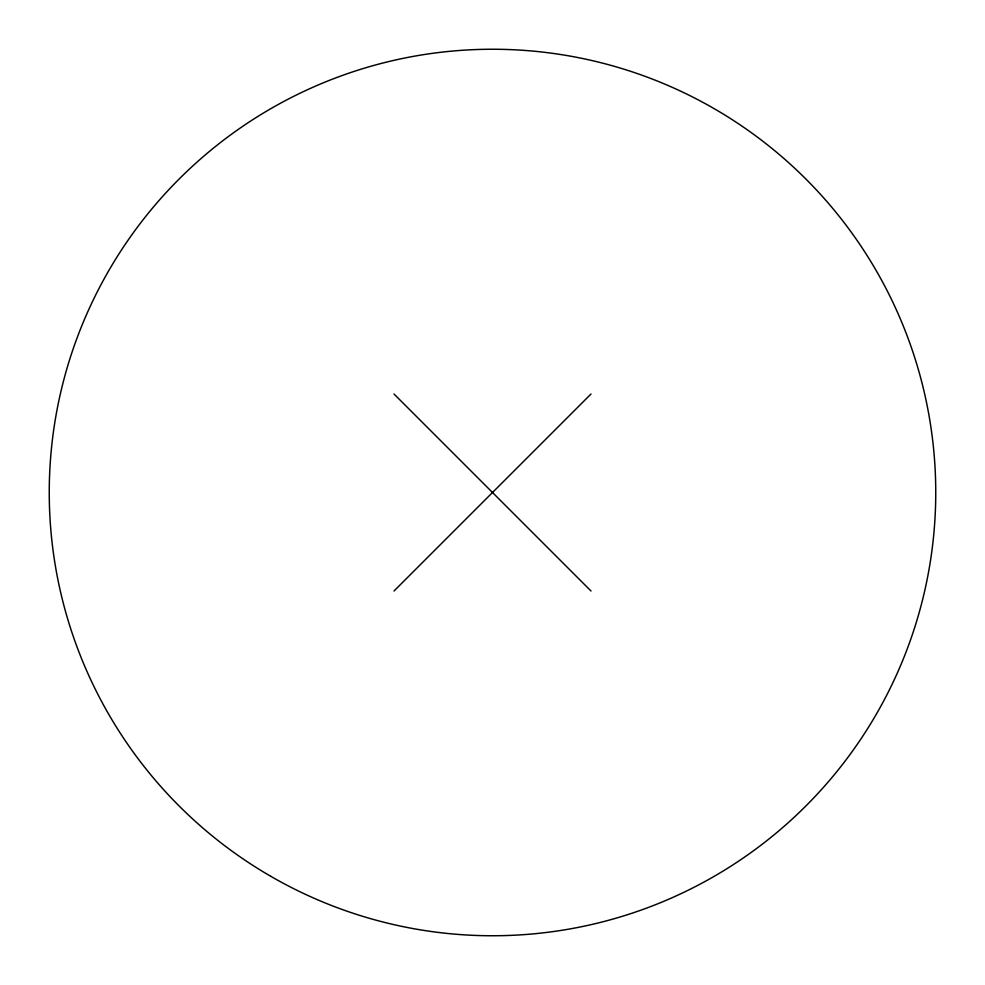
<?xml version="1.0" encoding="UTF-8"?>
<svg xmlns="http://www.w3.org/2000/svg" width="985" height="985" viewBox="0 0 985 985"><rect width="100%" height="100%" fill="white"/><g stroke="black" fill="none" stroke-linecap="round" stroke-linejoin="round"><path stroke-width="1.48" d="M394 591L591 394M394 394L591 591M270.875 876.367A443.25 443.25 0 0 0 935.75 492.5A443.25 443.25 0 0 0 270.875 108.633A443.25 443.25 0 0 0 270.875 876.367"/></g></svg>
